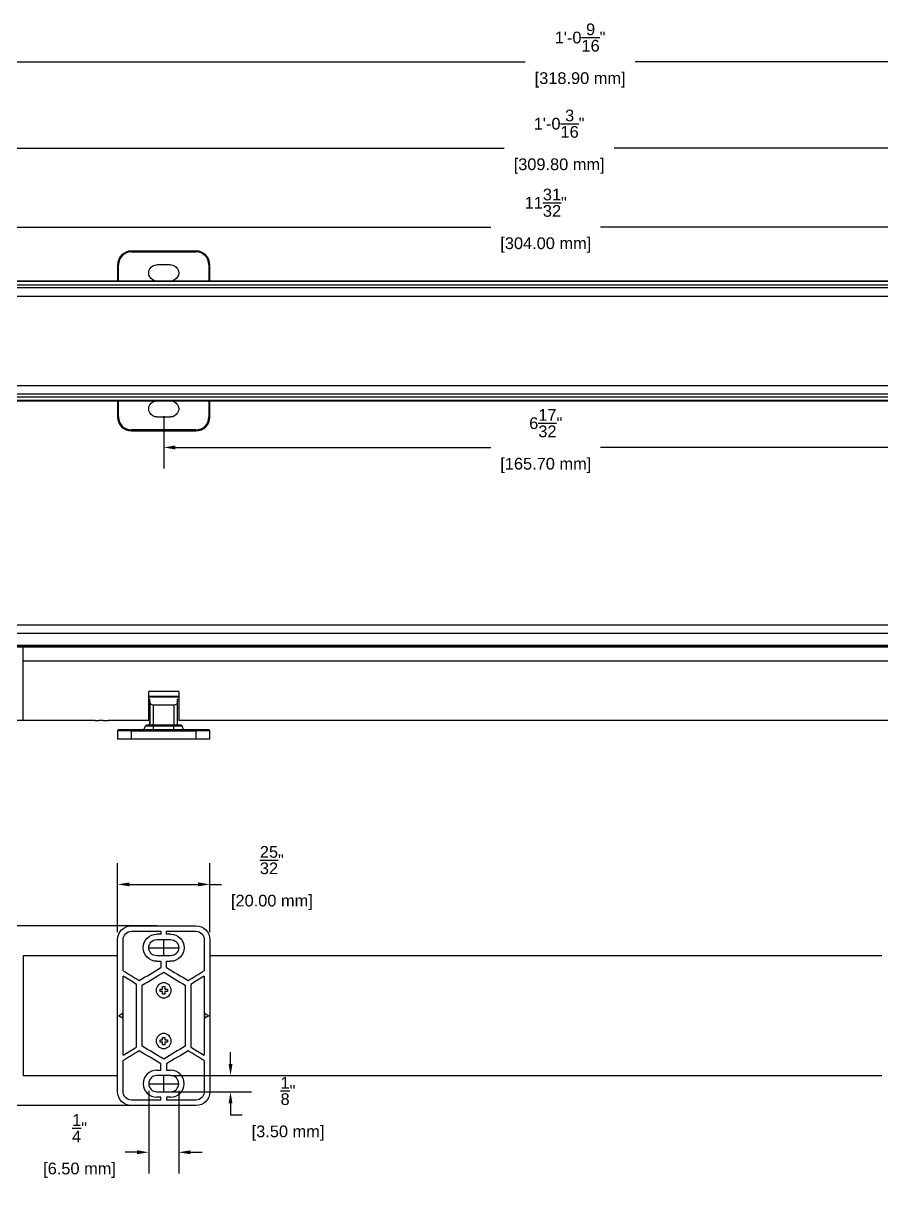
# Model space of a CAD drawing. Header units: inches. Extents: x 0.2 to 18.3, y 0.2 to 10.2.
# Drawn here: x 4.45 to 11.78, y 0.23 to 10.18 of the extents above; entities that cross this region are included whole.
import ezdxf

# ---------------------------------------------------------------- set-up
doc = ezdxf.new("R2010")
doc.units = ezdxf.units.IN
doc.header["$MEASUREMENT"] = 0
doc.linetypes.add('CENTER', pattern=[0.6, 0.375, -0.075, 0.075, -0.075])
doc.layers.get('Defpoints').update_dxf_attribs({"color": 1})
doc.layers.add('Nano', color=7, linetype='Continuous')
doc.styles.get("Standard").update_dxf_attribs({"font": 'Arial.ttf'})
doc.dimstyles.new('.1 DIM', dxfattribs={"dimscale": 0, "dimtxt": 0.1, "dimasz": 0.1, "dimexe": 0.18, "dimexo": 0.0625, "dimgap": 0.09, "dimtad": 0, "dimtih": 1, "dimtoh": 1, "dimdec": 5, "dimzin": 0, "dimdsep": 46, "dimlunit": 4, "dimtxsty": 'Standard', "dimcen": 0.09, "dimadec": 0, "dimazin": 0, "dimtfac": 1, "dimtdec": 5, "dimtofl": 0, "dimtmove": 0, "dimatfit": 3, "dimfxl": 1, "dimtolj": 1, "dimtzin": 0, "dimarcsym": 0})

# ---------------------------------------------------------------- blocks, each defined once
blk = doc.blocks.new('*D4')
at = {"layer": 'Defpoints', "color": 0, "lineweight": -2, "transparency": 16777216}
for p, q in [((2.9311, 7.9085), (2.9311, 8.6162)), ((14.8996, 7.9085), (14.8996, 8.6162)), ((3.0311, 8.4362), (8.4467, 8.4362)), ((14.7996, 8.4362), (9.3839, 8.4362))]:
    blk.add_line(p, q, dxfattribs=at)
at = {"layer": 'Defpoints', "color": 0, "transparency": 16777216}
for p in [(2.9311, 8.4362), (2.9311, 7.846), (14.8996, 7.846)]:
    blk.add_point(p, dxfattribs=at)
for points in [[(3.0311, 8.4529), (3.0311, 8.4196), (2.9311, 8.4362)], [(14.7996, 8.4529), (14.7996, 8.4196), (14.8996, 8.4362)]]:
    blk.add_solid(points, dxfattribs=at)
at = {"layer": 'Defpoints', "color": 0, "transparency": 16777216, "char_height": 0.1, "attachment_point": 5}
for s, insert in [('\\A1;11{\\H1x;\\S31/32;}"', (8.9153, 8.6438)), ('\\A1;[304.00 mm]', (8.9153, 8.2826))]:
    blk.add_mtext(s, dxfattribs=dict(at, insert=insert))
blk = doc.blocks.new('*D10')
at = {"layer": 'Defpoints', "color": 0, "lineweight": -2, "transparency": 16777216}
for p, q in [((5.6535, 6.82), (5.6535, 6.3733)), ((12.1771, 6.82), (12.1771, 6.3733)), ((5.7535, 6.5533), (8.4467, 6.5533)), ((12.0771, 6.5533), (9.3839, 6.5533))]:
    blk.add_line(p, q, dxfattribs=at)
at = {"layer": 'Defpoints', "color": 0, "transparency": 16777216}
for p in [(5.6535, 6.8825), (12.1771, 6.8825), (12.1771, 6.5533)]:
    blk.add_point(p, dxfattribs=at)
for points in [[(5.7535, 6.57), (5.7535, 6.5366), (5.6535, 6.5533)], [(12.0771, 6.57), (12.0771, 6.5366), (12.1771, 6.5533)]]:
    blk.add_solid(points, dxfattribs=at)
at = {"layer": 'Defpoints', "color": 0, "transparency": 16777216, "char_height": 0.1, "attachment_point": 5}
for s, insert in [('\\A1;6{\\H1x;\\S17/32;}"', (8.9153, 6.7609)), ('\\A1;[165.70 mm]', (8.9153, 6.3996))]:
    blk.add_mtext(s, dxfattribs=dict(at, insert=insert))
blk = doc.blocks.new('*D11')
at = {"layer": 'Defpoints', "color": 0, "lineweight": -2, "transparency": 16777216}
for p, q in [((5.2598, 2.4123), (5.2598, 3.0016)), ((6.0472, 2.4123), (6.0472, 3.0016)), ((5.3598, 2.8216), (5.9472, 2.8216)), ((6.0472, 2.8216), (6.1472, 2.8216))]:
    blk.add_line(p, q, dxfattribs=at)
at = {"layer": 'Defpoints', "color": 0, "transparency": 16777216}
for p in [(6.0472, 2.8216), (5.2598, 2.3498), (6.0472, 2.3498)]:
    blk.add_point(p, dxfattribs=at)
for points in [[(5.3598, 2.8383), (5.3598, 2.8049), (5.2598, 2.8216)], [(5.9472, 2.8383), (5.9472, 2.8049), (6.0472, 2.8216)]]:
    blk.add_solid(points, dxfattribs=at)
at = {"layer": 'Defpoints', "color": 0, "transparency": 16777216, "char_height": 0.1, "attachment_point": 5}
for s, insert in [('\\A1;{\\H1x;\\S25/32;}"', (6.5769, 3.0292)), ('\\A1;[20.00 mm]', (6.5769, 2.6679))]:
    blk.add_mtext(s, dxfattribs=dict(at, insert=insert))
blk = doc.blocks.new('*D12')
at = {"layer": 'Defpoints', "color": 0, "lineweight": -2, "transparency": 16777216}
for p, q in [((5.591, 2.4679), (2.2245, 2.4679)), ((2.4045, 2.3679), (2.4045, 2.0607)), ((2.4045, 1.0324), (2.4045, 1.3396)), ((5.591, 0.9324), (2.2245, 0.9324))]:
    blk.add_line(p, q, dxfattribs=at)
at = {"layer": 'Defpoints', "color": 0, "transparency": 16777216}
for p in [(5.6535, 2.4679), (2.4045, 0.9324), (5.6535, 0.9324)]:
    blk.add_point(p, dxfattribs=at)
for points in [[(2.3878, 2.3679), (2.4211, 2.3679), (2.4045, 2.4679)], [(2.3878, 1.0324), (2.4211, 1.0324), (2.4045, 0.9324)]]:
    blk.add_solid(points, dxfattribs=at)
at = {"layer": 'Defpoints', "color": 0, "transparency": 16777216, "char_height": 0.1, "attachment_point": 5}
for s, insert in [('\\A1;1{\\H1x;\\S17/32;}"', (2.4045, 1.9071)), ('\\A1;[39.00 mm]', (2.4045, 1.5465))]:
    blk.add_mtext(s, dxfattribs=dict(at, insert=insert))
blk = doc.blocks.new('*D13')
at = {"layer": 'Defpoints', "color": 0, "lineweight": -2, "transparency": 16777216}
for p, q in [((5.5256, 1.0569), (5.5256, 0.3536)), ((5.7815, 1.0569), (5.7815, 0.3536)), ((5.4256, 0.5336), (5.3256, 0.5336)), ((5.8815, 0.5336), (5.9815, 0.5336))]:
    blk.add_line(p, q, dxfattribs=at)
at = {"layer": 'Defpoints', "color": 0, "transparency": 16777216}
for p in [(5.5256, 1.1194), (5.7815, 1.1194), (5.5256, 0.5336)]:
    blk.add_point(p, dxfattribs=at)
for points in [[(5.4256, 0.5503), (5.4256, 0.5169), (5.5256, 0.5336)], [(5.8815, 0.5503), (5.8815, 0.5169), (5.7815, 0.5336)]]:
    blk.add_solid(points, dxfattribs=at)
at = {"layer": 'Defpoints', "color": 0, "transparency": 16777216, "char_height": 0.1, "attachment_point": 5}
for s, insert in [('\\A1;{\\H1x;\\S1/4;}"', (4.9347, 0.7392)), ('\\A1;[6.50 mm]', (4.9347, 0.3799))]:
    blk.add_mtext(s, dxfattribs=dict(at, insert=insert))
blk = doc.blocks.new('*D14')
at = {"layer": 'Defpoints', "color": 0, "lineweight": -2, "transparency": 16777216}
for p, q in [((6.224, 1.2883), (6.224, 1.3883)), ((5.716, 1.1883), (6.404, 1.1883)), ((5.716, 1.0505), (6.404, 1.0505)), ((6.224, 0.9505), (6.224, 0.8505)), ((6.324, 0.8505), (6.224, 0.8505))]:
    blk.add_line(p, q, dxfattribs=at)
at = {"layer": 'Defpoints', "color": 0, "transparency": 16777216}
for p in [(5.6535, 1.1883), (5.6535, 1.0505), (6.224, 1.0505)]:
    blk.add_point(p, dxfattribs=at)
for points in [[(6.2073, 1.2883), (6.2407, 1.2883), (6.224, 1.1883)], [(6.2073, 0.9505), (6.2407, 0.9505), (6.224, 1.0505)]]:
    blk.add_solid(points, dxfattribs=at)
at = {"layer": 'Defpoints', "color": 0, "transparency": 16777216, "char_height": 0.1, "attachment_point": 5}
for s, insert in [('\\A1;{\\H1x;\\S1/8;}"', (6.7148, 1.0575)), ('\\A1;[3.50 mm]', (6.7148, 0.6969))]:
    blk.add_mtext(s, dxfattribs=dict(at, insert=insert))
blk = doc.blocks.new('*D17')
at = {"layer": 'Defpoints', "color": 0, "lineweight": -2, "transparency": 16777216}
for p, q in [((2.9311, 7.9517), (2.9311, 9.2905)), ((15.1279, 7.9517), (15.1279, 9.2905)), ((3.0311, 9.1105), (8.5609, 9.1105)), ((15.0279, 9.1105), (9.4981, 9.1105))]:
    blk.add_line(p, q, dxfattribs=at)
at = {"layer": 'Defpoints', "color": 0, "transparency": 16777216}
for p in [(15.1279, 9.1105), (2.9311, 7.8892), (15.1279, 7.8892)]:
    blk.add_point(p, dxfattribs=at)
for points in [[(3.0311, 9.1272), (3.0311, 9.0938), (2.9311, 9.1105)], [(15.0279, 9.1272), (15.0279, 9.0938), (15.1279, 9.1105)]]:
    blk.add_solid(points, dxfattribs=at)
at = {"layer": 'Defpoints', "color": 0, "transparency": 16777216, "char_height": 0.1, "attachment_point": 5}
for s, insert in [('\\A1;1\'-0{\\H1x;\\S3/16;}"', (9.0295, 9.3188)), ('\\A1;[309.80 mm]', (9.0295, 8.9569))]:
    blk.add_mtext(s, dxfattribs=dict(at, insert=insert))
blk = doc.blocks.new('*D18')
at = {"layer": 'Defpoints', "color": 0, "lineweight": -2, "transparency": 16777216}
for p, q in [((2.9311, 7.9085), (2.9311, 10.0264)), ((15.4862, 7.9085), (15.4862, 10.0264)), ((3.0311, 9.8464), (8.7401, 9.8464)), ((15.3862, 9.8464), (9.6772, 9.8464))]:
    blk.add_line(p, q, dxfattribs=at)
at = {"layer": 'Defpoints', "color": 0, "transparency": 16777216}
for p in [(15.4862, 9.8464), (2.9311, 7.846), (15.4862, 7.846)]:
    blk.add_point(p, dxfattribs=at)
for points in [[(3.0311, 9.8631), (3.0311, 9.8297), (2.9311, 9.8464)], [(15.3862, 9.8631), (15.3862, 9.8297), (15.4862, 9.8464)]]:
    blk.add_solid(points, dxfattribs=at)
at = {"layer": 'Defpoints', "color": 0, "transparency": 16777216, "char_height": 0.1, "attachment_point": 5}
for s, insert in [('\\A1;1\'-0{\\H1x;\\S9/16;}"', (9.2086, 10.0547)), ('\\A1;[318.90 mm]', (9.2086, 9.6927))]:
    blk.add_mtext(s, dxfattribs=dict(at, insert=insert))

msp = doc.modelspace()

# ---------------------------------------------------------------- linework, layer by layer
at = {"layer": 'Nano', "linetype": 'Continuous'}
for p, q in [((5.37793, 8.230892), (5.37793, 8.223018)), ((5.92911, 8.230892), (5.37793, 8.230892)), ((5.37793, 8.223018), (5.92911, 8.223018)), ((5.92911, 8.223018), (5.92911, 8.230892)), ((5.25982, 8.112782), (5.25982, 7.974985)), ((5.267694, 8.112782), (5.25982, 8.112782)), ((5.267694, 7.974985), (5.267694, 8.112782)), ((5.712575, 8.112782), (5.594465, 8.112782)), ((6.039346, 8.112782), (6.039346, 7.974985)), ((6.04722, 8.112782), (6.039346, 8.112782)), ((6.04722, 7.974985), (6.04722, 8.112782)), ((14.810982, 7.974987), (3.019667, 7.974987)), ((3.019667, 7.97332), (14.810982, 7.97332)), ((14.810982, 7.939802), (3.019667, 7.939802)), ((14.810982, 7.917984), (3.019667, 7.917984)), ((3.019667, 7.846009), (14.810982, 7.846009)), ((14.810982, 7.080345), (3.019667, 7.080345)), ((14.810982, 7.008371), (3.019667, 7.008371)), ((3.019667, 6.986552), (14.810982, 6.986552)), ((14.810982, 6.953034), (3.019667, 6.953034)), ((3.019667, 6.951367), (14.810982, 6.951367)), ((5.25982, 6.95137), (5.25982, 6.813572)), ((5.267694, 6.813572), (5.267694, 6.95137)), ((6.039346, 6.95137), (6.039346, 6.813572)), ((6.04722, 6.813572), (6.04722, 6.95137)), ((5.25982, 6.813572), (5.267694, 6.813572)), ((5.594465, 6.813572), (5.712575, 6.813572)), ((6.039346, 6.813572), (6.04722, 6.813572)), ((5.92911, 6.703336), (5.37793, 6.703336)), ((5.37793, 6.703336), (5.37793, 6.695462)), ((5.37793, 6.695462), (5.92911, 6.695462)), ((5.92911, 6.695462), (5.92911, 6.703336)), ((14.810982, 5.034924), (3.019667, 5.034924)), ((3.019667, 4.966336), (14.810982, 4.966336)), ((14.810982, 4.860975), (3.019667, 4.860975)), ((3.019667, 4.855734), (14.810982, 4.855734)), ((3.019667, 4.849885), (14.810982, 4.849885)), ((4.454704, 4.731775), (4.454704, 4.849885)), ((4.454704, 4.849885), (13.375946, 4.849885)), ((4.454704, 4.219965), (4.454704, 4.731775)), ((4.454704, 4.731775), (13.375946, 4.731775)), ((4.454704, 4.219965), (4.454704, 4.731775)), ((5.525566, 4.402114), (5.53541, 4.402114)), ((5.525568, 4.219965), (5.525568, 4.468622)), ((5.781473, 4.468622), (5.525568, 4.468622)), ((5.525568, 4.428015), (5.781473, 4.428015)), ((5.525568, 4.42225), (5.781473, 4.42225)), ((5.53541, 4.38448), (5.53541, 4.402114)), ((5.53541, 4.38448), (5.53541, 4.180599)), ((5.77163, 4.402114), (5.781474, 4.402114)), ((5.77163, 4.38448), (5.77163, 4.402114)), ((5.77163, 4.180599), (5.77163, 4.38448)), ((5.781473, 4.468622), (5.781473, 4.219965)), ((5.53541, 4.326836), (5.525568, 4.326836)), ((5.740134, 4.352984), (5.566906, 4.352984)), ((5.566906, 4.180598), (5.566906, 4.352984)), ((5.740134, 4.352984), (5.740134, 4.180598)), ((5.781473, 4.326836), (5.77163, 4.326836)), ((4.454704, 4.219965), (4.36809, 4.219965)), ((5.068341, 4.219965), (4.454704, 4.219965)), ((5.137773, 4.219965), (5.100474, 4.219965)), ((5.137773, 4.219999), (5.181084, 4.219999)), ((5.566906, 4.180595), (5.504229, 4.180595)), ((5.525568, 4.219965), (5.515725, 4.219965)), ((5.533442, 4.212091), (5.533442, 4.180595)), ((5.53541, 4.212091), (5.533442, 4.212091)), ((5.566906, 4.175414), (5.566906, 4.180595)), ((5.740134, 4.180595), (5.566906, 4.180595)), ((5.802812, 4.180595), (5.740134, 4.180595)), ((5.740134, 4.175414), (5.740134, 4.180595)), ((12.049177, 4.219965), (5.781473, 4.219965)), ((5.37793, 4.133351), (5.25982, 4.133351)), ((5.25982, 4.133351), (5.25982, 4.062485)), ((5.37793, 4.141225), (5.267694, 4.141225)), ((5.92911, 4.141225), (5.37793, 4.141225)), ((5.37793, 4.141225), (5.37793, 4.133351)), ((5.37793, 4.133351), (5.92911, 4.133351)), ((5.37793, 4.062485), (5.37793, 4.133351)), ((5.484386, 4.141225), (5.49683, 4.175414)), ((5.49683, 4.175414), (5.566906, 4.175414)), ((5.566906, 4.141225), (5.566906, 4.175414)), ((5.566906, 4.175414), (5.740134, 4.175414)), ((5.740134, 4.175414), (5.810211, 4.175414)), ((5.740134, 4.141225), (5.740134, 4.175414)), ((5.822654, 4.141225), (5.810211, 4.175414)), ((5.92911, 4.141225), (5.92911, 4.133351)), ((6.039346, 4.141225), (5.92911, 4.141225)), ((6.04722, 4.133351), (5.92911, 4.133351)), ((5.92911, 4.133351), (5.92911, 4.062485)), ((6.04722, 4.062485), (6.04722, 4.133351)), ((5.37793, 4.062485), (5.25982, 4.062485)), ((5.92911, 4.062485), (5.37793, 4.062485)), ((6.04722, 4.062485), (5.92911, 4.062485)), ((5.37793, 2.467869), (5.92911, 2.467869)), ((5.37793, 2.420625), (5.629898, 2.420625)), ((5.629898, 2.397003), (5.594465, 2.397003)), ((5.629898, 2.420625), (5.629898, 2.397003)), ((5.677142, 2.397003), (5.677142, 2.420625)), ((5.677142, 2.420625), (5.92911, 2.420625)), ((5.712575, 2.397003), (5.677142, 2.397003)), ((5.25982, 1.050549), (5.25982, 2.349759)), ((5.307064, 2.084346), (5.307064, 2.349759)), ((5.594465, 2.349759), (5.712575, 2.349759)), ((5.999976, 2.349759), (5.999976, 2.084346)), ((6.04722, 2.349759), (6.04722, 1.050549)), ((5.259846, 2.211964), (4.454704, 2.211964)), ((4.454704, 2.211964), (4.454704, 1.188344)), ((4.454704, 2.211964), (4.454704, 1.188344)), ((5.712575, 2.211964), (5.594465, 2.211964)), ((11.783365, 2.211964), (6.047285, 2.211964)), ((5.594465, 2.16472), (5.629898, 2.16472)), ((5.629898, 2.16472), (5.629898, 2.111562)), ((5.677142, 2.16472), (5.712575, 2.16472)), ((5.677142, 2.111562), (5.677142, 2.16472)), ((5.307064, 1.362171), (5.307064, 2.038138)), ((5.999976, 2.038138), (5.999976, 1.362171)), ((5.622024, 1.906847), (5.622024, 1.926532)), ((5.622024, 1.926532), (5.643678, 1.926532)), ((5.643678, 1.906847), (5.622024, 1.906847)), ((5.643678, 1.926532), (5.643678, 1.948185)), ((5.643678, 1.948185), (5.663363, 1.948185)), ((5.643678, 1.885193), (5.643678, 1.906847)), ((5.663363, 1.948185), (5.663363, 1.926532)), ((5.663363, 1.926532), (5.685016, 1.926532)), ((5.663363, 1.906847), (5.663363, 1.885193)), ((5.685016, 1.906847), (5.663363, 1.906847)), ((5.685016, 1.926532), (5.685016, 1.906847)), ((5.663363, 1.885193), (5.643678, 1.885193)), ((5.267694, 1.700154), (5.301159, 1.722464)), ((5.301159, 1.677845), (5.267694, 1.700154)), ((5.301159, 1.722464), (5.301159, 1.677845)), ((6.005882, 1.722464), (6.039346, 1.700154)), ((6.005882, 1.677845), (6.005882, 1.722464)), ((6.039346, 1.700154), (6.005882, 1.677845)), ((5.622024, 1.473777), (5.622024, 1.493462)), ((5.622024, 1.493462), (5.643678, 1.493462)), ((5.643678, 1.515115), (5.663363, 1.515115)), ((5.643678, 1.493462), (5.643678, 1.515115)), ((5.663363, 1.515115), (5.663363, 1.493462)), ((5.663363, 1.493462), (5.685016, 1.493462)), ((5.685016, 1.493462), (5.685016, 1.473777)), ((5.643678, 1.473777), (5.622024, 1.473777)), ((5.643678, 1.452123), (5.643678, 1.473777)), ((5.663363, 1.452123), (5.643678, 1.452123)), ((5.663363, 1.473777), (5.663363, 1.452123)), ((5.685016, 1.473777), (5.663363, 1.473777)), ((5.307064, 1.050549), (5.307064, 1.315963)), ((5.999976, 1.315963), (5.999976, 1.050549)), ((5.594465, 1.235588), (5.629898, 1.235588)), ((5.629898, 1.235588), (5.629898, 1.288747)), ((5.677142, 1.288747), (5.677142, 1.235588)), ((5.677142, 1.235588), (5.712575, 1.235588)), ((4.454704, 1.188344), (5.259846, 1.188344)), ((5.712575, 1.188344), (5.594465, 1.188344)), ((6.047285, 1.188344), (11.783365, 1.188344)), ((5.594465, 1.050549), (5.712575, 1.050549)), ((5.629898, 1.003305), (5.594465, 1.003305)), ((5.629898, 0.979683), (5.629898, 1.003305)), ((5.677142, 1.003305), (5.677142, 0.979683)), ((5.712575, 1.003305), (5.677142, 1.003305)), ((5.629898, 0.979683), (5.37793, 0.979683)), ((5.92911, 0.932439), (5.37793, 0.932439)), ((5.92911, 0.979683), (5.677142, 0.979683))]:
    msp.add_line(p, q, dxfattribs=at)
at = {"layer": 'Nano'}
msp.add_line((5.515725, 4.219965), (5.181084, 4.219999), dxfattribs=at)
at = {"layer": 'Nano', "linetype": 'CENTER', "ltscale": 0.7}
for p, q in [((5.65352, 2.211964), (5.65352, 2.349759)), ((5.65352, 1.050549), (5.65352, 1.188344))]:
    msp.add_line(p, q, dxfattribs=at)
at = {"layer": 'Nano', "linetype": 'CENTER'}
for p, q in [((5.525568, 2.280862), (5.781473, 2.280862)), ((5.525568, 1.119447), (5.781473, 1.119447))]:
    msp.add_line(p, q, dxfattribs=at)
at = {"layer": 'Nano', "linetype": 'Continuous', "extrusion": (0, 0, -1)}
for centre in [(-5.65352, 1.916689), (-5.65352, 1.483619)]:
    msp.add_circle(centre, 0.064351, dxfattribs=at)
at = {"layer": 'Nano', "linetype": 'Continuous'}
for centre, radius, start, end in [((5.37793, 8.112782), 0.11811, 90, 180), ((5.37793, 8.112782), 0.110236, 90, 180), ((5.92911, 8.112782), 0.11811, 0, 90), ((5.92911, 8.112782), 0.110236, 0, 90), ((5.37793, 6.813572), 0.11811, 180, 270), ((5.37793, 6.813572), 0.110236, 180, 270), ((5.92911, 6.813572), 0.11811, 270, 0), ((5.92911, 6.813572), 0.110236, 270, 0), ((5.504229, 4.172721), 0.007874, 90, 160), ((5.802812, 4.172721), 0.007874, 20, 90), ((5.267694, 4.133351), 0.007874, 90, 180), ((6.039346, 4.133351), 0.007874, 0, 90), ((5.594465, 1.119447), 0.116141, 90, 270), ((5.712575, 1.119447), 0.116141, 270, 90), ((5.594465, 1.119447), 0.068897, 90, 270), ((5.712575, 1.119447), 0.068897, 270, 90)]:
    msp.add_arc(centre, radius, start, end, dxfattribs=at)
at = {"layer": 'Nano', "linetype": 'Continuous', "extrusion": (0, 0, -1)}
for centre, radius, start, end in [((-5.594465, 8.043885), 0.068897, 269.9999999, 90.0000001), ((-5.712575, 8.043885), 0.068897, 89.9999999, 270.0000001), ((-5.594465, 6.88247), 0.068897, 269.9999999, 90.0000001), ((-5.712575, 6.88247), 0.068897, 89.9999999, 270.0000001), ((-5.37793, 2.349759), 0.11811, 0, 90), ((-5.37793, 2.349759), 0.070866, 359.9999956, 90), ((-5.594465, 2.280862), 0.116141, 270, 90), ((-5.712575, 2.280862), 0.116141, 90, 270), ((-5.92911, 2.349759), 0.11811, 90, 180), ((-5.92911, 2.349759), 0.070866, 90, 180), ((-5.594465, 2.280862), 0.068897, 270, 90), ((-5.712575, 2.280862), 0.068897, 90, 270), ((-5.37793, 1.050549), 0.11811, 270, 359.9999354), ((-5.37793, 1.050549), 0.070866, 270, 359.9999786), ((-5.92911, 1.050549), 0.070866, 180.0000064, 270), ((-5.92911, 1.050549), 0.11811, 180, 270)]:
    msp.add_arc(centre, radius, start, end, dxfattribs=at)
at = {"layer": 'Nano', "linetype": 'Continuous', "extrusion": (-3.74928e-33, 6.12303e-17, -1)}
for centre, start, end in [((-5.566906, 4.38448), 270, 0), ((-5.740134, 4.38448), 180, 270)]:
    msp.add_arc(centre, 0.031496, start, end, dxfattribs=at)
at = {"layer": 'Nano', "linetype": 'Continuous'}
for points in [[(5.068339, 4.219965), (5.068335, 4.219965), (5.06897, 4.219974), (5.070197, 4.219984)], [(5.099477, 4.219976), (5.100182, 4.21997), (5.100515, 4.219967), (5.100501, 4.219967)], [(5.444185, 2.000091), (5.506089, 2.037248), (5.567994, 2.074405), (5.629898, 2.111562)], [(5.677142, 2.111562), (5.739046, 2.074405), (5.800951, 2.037248), (5.862855, 2.000091)], [(5.307064, 2.084346), (5.352771, 2.056261), (5.398478, 2.028176), (5.444185, 2.000091)], [(5.421867, 1.967596), (5.3836, 1.99111), (5.345332, 2.014624), (5.307064, 2.038138)], [(5.469111, 1.959951), (5.530581, 1.996847), (5.592051, 2.033743), (5.65352, 2.070639)], [(5.65352, 2.070639), (5.71499, 2.033743), (5.776459, 1.996847), (5.837929, 1.959951)], [(5.862855, 2.000091), (5.908562, 2.028176), (5.954269, 2.056261), (5.999976, 2.084346)], [(5.999976, 2.038138), (5.961708, 2.014624), (5.923441, 1.99111), (5.885173, 1.967596)], [(5.421867, 1.432713), (5.421867, 1.611007), (5.421867, 1.789302), (5.421867, 1.967596)], [(5.469111, 1.440358), (5.469111, 1.613556), (5.469111, 1.786753), (5.469111, 1.959951)], [(5.837929, 1.959951), (5.837929, 1.786753), (5.837929, 1.613556), (5.837929, 1.440358)], [(5.885173, 1.967596), (5.885173, 1.789302), (5.885173, 1.611007), (5.885173, 1.432713)], [(5.307064, 1.362171), (5.345332, 1.385685), (5.3836, 1.409199), (5.421867, 1.432713)], [(5.444185, 1.400218), (5.398478, 1.372133), (5.352771, 1.344048), (5.307064, 1.315963)], [(5.629898, 1.288747), (5.567994, 1.325904), (5.506089, 1.363061), (5.444185, 1.400218)], [(5.65352, 1.32967), (5.592051, 1.366566), (5.530581, 1.403462), (5.469111, 1.440358)], [(5.837929, 1.440358), (5.776459, 1.403462), (5.71499, 1.366566), (5.65352, 1.32967)], [(5.862855, 1.400218), (5.800951, 1.363061), (5.739046, 1.325904), (5.677142, 1.288747)], [(5.999976, 1.315963), (5.954269, 1.344048), (5.908562, 1.372133), (5.862855, 1.400218)], [(5.885173, 1.432713), (5.923441, 1.409199), (5.961708, 1.385685), (5.999976, 1.362171)]]:
    msp.add_open_spline(points, degree=3, dxfattribs=at)
for points, knots in [([(5.070197, 4.219984), (5.070629, 4.219987), (5.071108, 4.219991), (5.072114, 4.219997), (5.072644, 4.22), (5.073923, 4.220007), (5.074686, 4.22001), (5.075458, 4.220013)], [0, 0, 0, 0, 0.29881901, 0.29881901, 0.59646911, 0.59646911, 1, 1, 1, 1]), ([(5.075458, 4.220013), (5.077521, 4.22002), (5.079609, 4.220023), (5.0838, 4.220026), (5.085911, 4.220026), (5.090112, 4.220022), (5.092211, 4.220018), (5.09624, 4.220001), (5.098263, 4.219988), (5.099477, 4.219976)], [0, 0, 0, 0, 0.25, 0.25, 0.5, 0.5, 0.75, 0.75, 1, 1, 1, 1])]:
    msp.add_open_spline(points, degree=3, knots=knots, dxfattribs=at)

# ---------------------------------------------------------------- dimensions: what is measured, and where the dimension line sits
at = {"layer": 'Defpoints'}
for base, p1, p2, picture, middle in [((15.4861797, 9.8463877), (2.9310846, 7.846009), (15.4861797, 7.846009), '*D18', (9.2086322, 9.8463877)), ((15.127912, 9.110501), (2.931085, 7.889154), (15.127912, 7.889154), '*D17', (9.029498, 9.110501)), ((6.04722, 2.821584), (5.25982, 2.349759), (6.04722, 2.349759), '*D11', (6.57692, 2.821584)), ((5.5255675998, 0.5335904456), (5.7814726002, 1.1194469839), (5.5255675998, 1.1194469839), '*D13', (4.9347490459, 0.5335904456))]:
    dim = msp.add_linear_dim(base=base, p1=p1, p2=p2, dimstyle='.1 DIM', override={"dimscale": 1, "dimpost": '\\X'}, dxfattribs=at)
    dim.commit()
    dim.dimension.update_dxf_attribs({"geometry": picture, "text_midpoint": middle})
for base, p1, p2, angle, override, picture, middle in [((2.931085, 8.436225), (14.899565, 7.846009), (2.931085, 7.846009), 180, {"dimscale": 1, "dimpost": '\\X'}, '*D4', (8.915325, 8.436225)), ((6.2240128099, 1.0505494839), (5.6535201002, 1.1883444839), (5.6535201002, 1.0505494839), 90, {"dimscale": 1, "dimpost": '\\X', "dimtmove": 1}, '*D14', (6.66431327, 0.8505494839))]:
    dim = msp.add_linear_dim(base=base, p1=p1, p2=p2, angle=angle, dimstyle='.1 DIM', override=override, dxfattribs=at)
    dim.commit()
    dim.dimension.update_dxf_attribs({"geometry": picture, "text_midpoint": middle, "dimtype": 160})
dim = msp.add_linear_dim(base=(12.177129, 6.553287), p1=(5.65352, 6.88247), p2=(12.177129, 6.88247), angle=180, dimstyle='.1 DIM', override={"dimscale": 1, "dimpost": '\\X'}, dxfattribs=at)
dim.commit()
dim.dimension.update_dxf_attribs({"geometry": '*D10', "text_midpoint": (8.915325, 6.553287)})
dim = msp.add_aligned_dim(p1=(5.65352, 2.467869), p2=(5.65352, 0.932439), distance=-3.249062, dimstyle='.1 DIM', override={"dimscale": 1, "dimpost": '\\X'}, dxfattribs=at)
dim.commit()
dim.dimension.update_dxf_attribs({"geometry": '*D12', "text_midpoint": (2.404459, 1.700154)})

doc.saveas('drawing.dxf')
